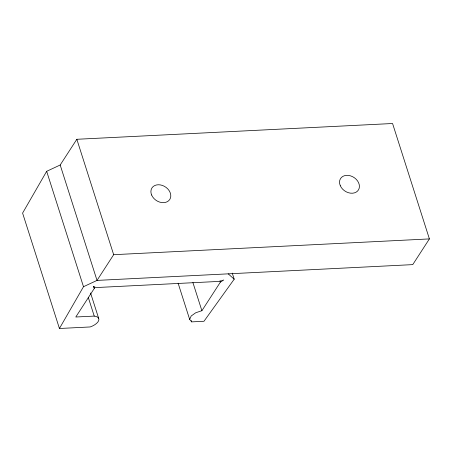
<?xml version="1.0" encoding="UTF-8"?>
<svg xmlns="http://www.w3.org/2000/svg" width="452" height="452" viewBox="0 0 452 452"><rect width="100%" height="100%" fill="white"/><g stroke="black" fill="none" stroke-linecap="round" stroke-linejoin="round"><path stroke-width="0.68" d="M232.272 273.144L234.198 279.183L203.982 321.27L191.682 321.88L189.665 319.411L191.185 315.999L195.75 312.75L201.891 310.71L220.44 282.054L223.751 279.997L219.683 281.381L96.044 287.562L93.558 286.506L94.338 288.359L75.789 317.01L94.242 316.089A11.34 5.288 -17.7 0 1 98.672 320.615A11.34 5.288 -17.7 0 1 90.185 326.954L59.432 328.491L22.6 213.09L46.663 171.314L60.189 165.003L76.834 139.284L392.568 123.509L429.4 238.91L412.755 264.623L97.022 280.404L83.496 286.715L59.432 328.491M76.834 139.284L113.667 254.691L97.022 280.404L60.189 165.003M113.667 254.691L429.4 238.91M228.215 273.844L234.198 279.183M220.011 280.715L220.44 282.054M192.897 282.528L201.891 310.71M191.252 320.541L191.682 321.88M178.105 283.178L189.665 319.411M93.694 286.342L94.338 288.359M90.575 292.992L98.717 318.49M88.247 297.303L94.242 316.089M46.663 171.314L83.496 286.715M151.606 194.981A10.611 8.164 32.9 0 0 168.669 200.75A10.611 8.164 32.9 0 0 162.274 185.393A10.611 8.164 32.9 0 0 151.606 194.981M340.316 185.755A10.611 8.164 32.9 0 0 357.43 191.196A10.611 8.164 32.9 0 0 350.667 175.896A10.611 8.164 32.9 0 0 340.316 185.755"/></g></svg>
